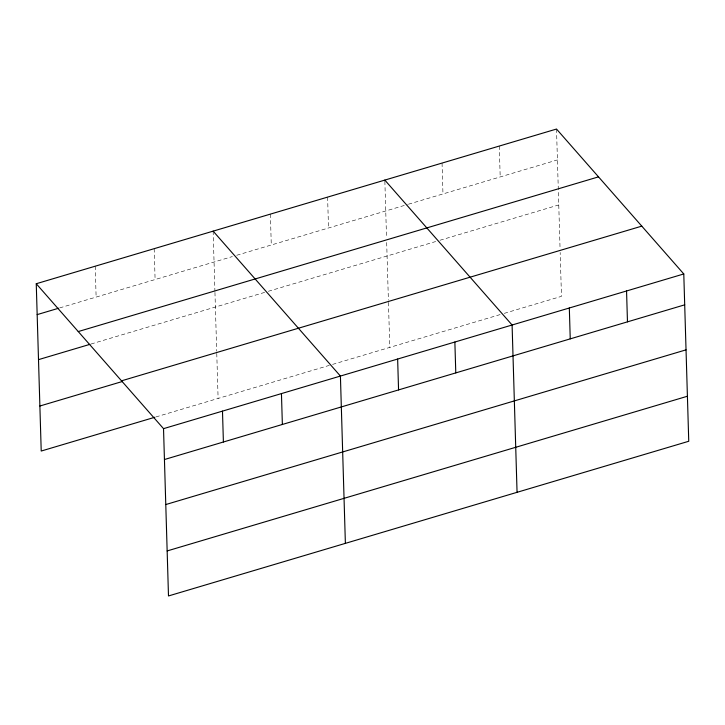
<?xml version="1.0" encoding="UTF-8"?>
<svg xmlns="http://www.w3.org/2000/svg" width="725" height="725" viewBox="0 0 725 725"><rect width="100%" height="100%" fill="white"/><g stroke="black" fill="none" stroke-linecap="round" stroke-linejoin="round"><path stroke-width="0.54" stroke-dasharray="3.62 2.72" d="M59.677 307.917L232.408 256.559M236.731 255.273L407.341 204.55M408.42 204.223L557.425 159.917M91.033 344.013L267.217 291.631M268.304 291.305L435.671 241.543M439.984 240.256L558.767 204.939M155.929 416.938L329.322 365.373M332.558 364.412L501.011 314.324M504.247 313.363L561.476 296.344L560.171 252.454M556.51 129.041L560.072 249.065M499.28 146.06L500.196 176.936M442.051 163.08L442.966 193.947M384.857 181.196L386.543 237.981M386.679 242.485L388.392 300.114M388.455 302.379L389.787 347.393M327.6 197.109L328.516 227.985M270.371 214.129L271.286 245.005M213.141 231.139L214.926 291.278M214.953 292.411L216.703 351.163M216.766 353.428L218.107 398.451M154.18 248.675L155.096 279.551M95.211 266.211L96.126 297.078"/><path stroke-width="1.09" d="M36.25 283.738L556.51 129.041L683.784 273.959L688.75 441.262L168.49 595.959L163.524 428.656L36.25 283.738L41.216 451.041L154.851 417.256M37.165 314.614L58.607 308.243M78.246 331.561L598.515 176.864M38.507 359.636L89.963 344.339M121.519 380.833L641.788 226.137M39.875 406.018L122.425 381.477M163.524 428.656L683.784 273.959M164.439 459.532L684.699 304.835M165.771 504.555L686.04 349.849M167.149 550.937L687.418 396.24M384.821 180.09L512.095 325.008L517.061 492.311M213.141 231.139L340.415 376.058L345.381 543.36M626.554 290.97L627.469 321.846M569.324 307.989L570.24 338.865M454.865 342.019L455.789 372.895M397.644 359.038L398.56 389.914M281.445 393.593L282.369 424.46M222.484 411.12L223.4 441.996"/></g></svg>
